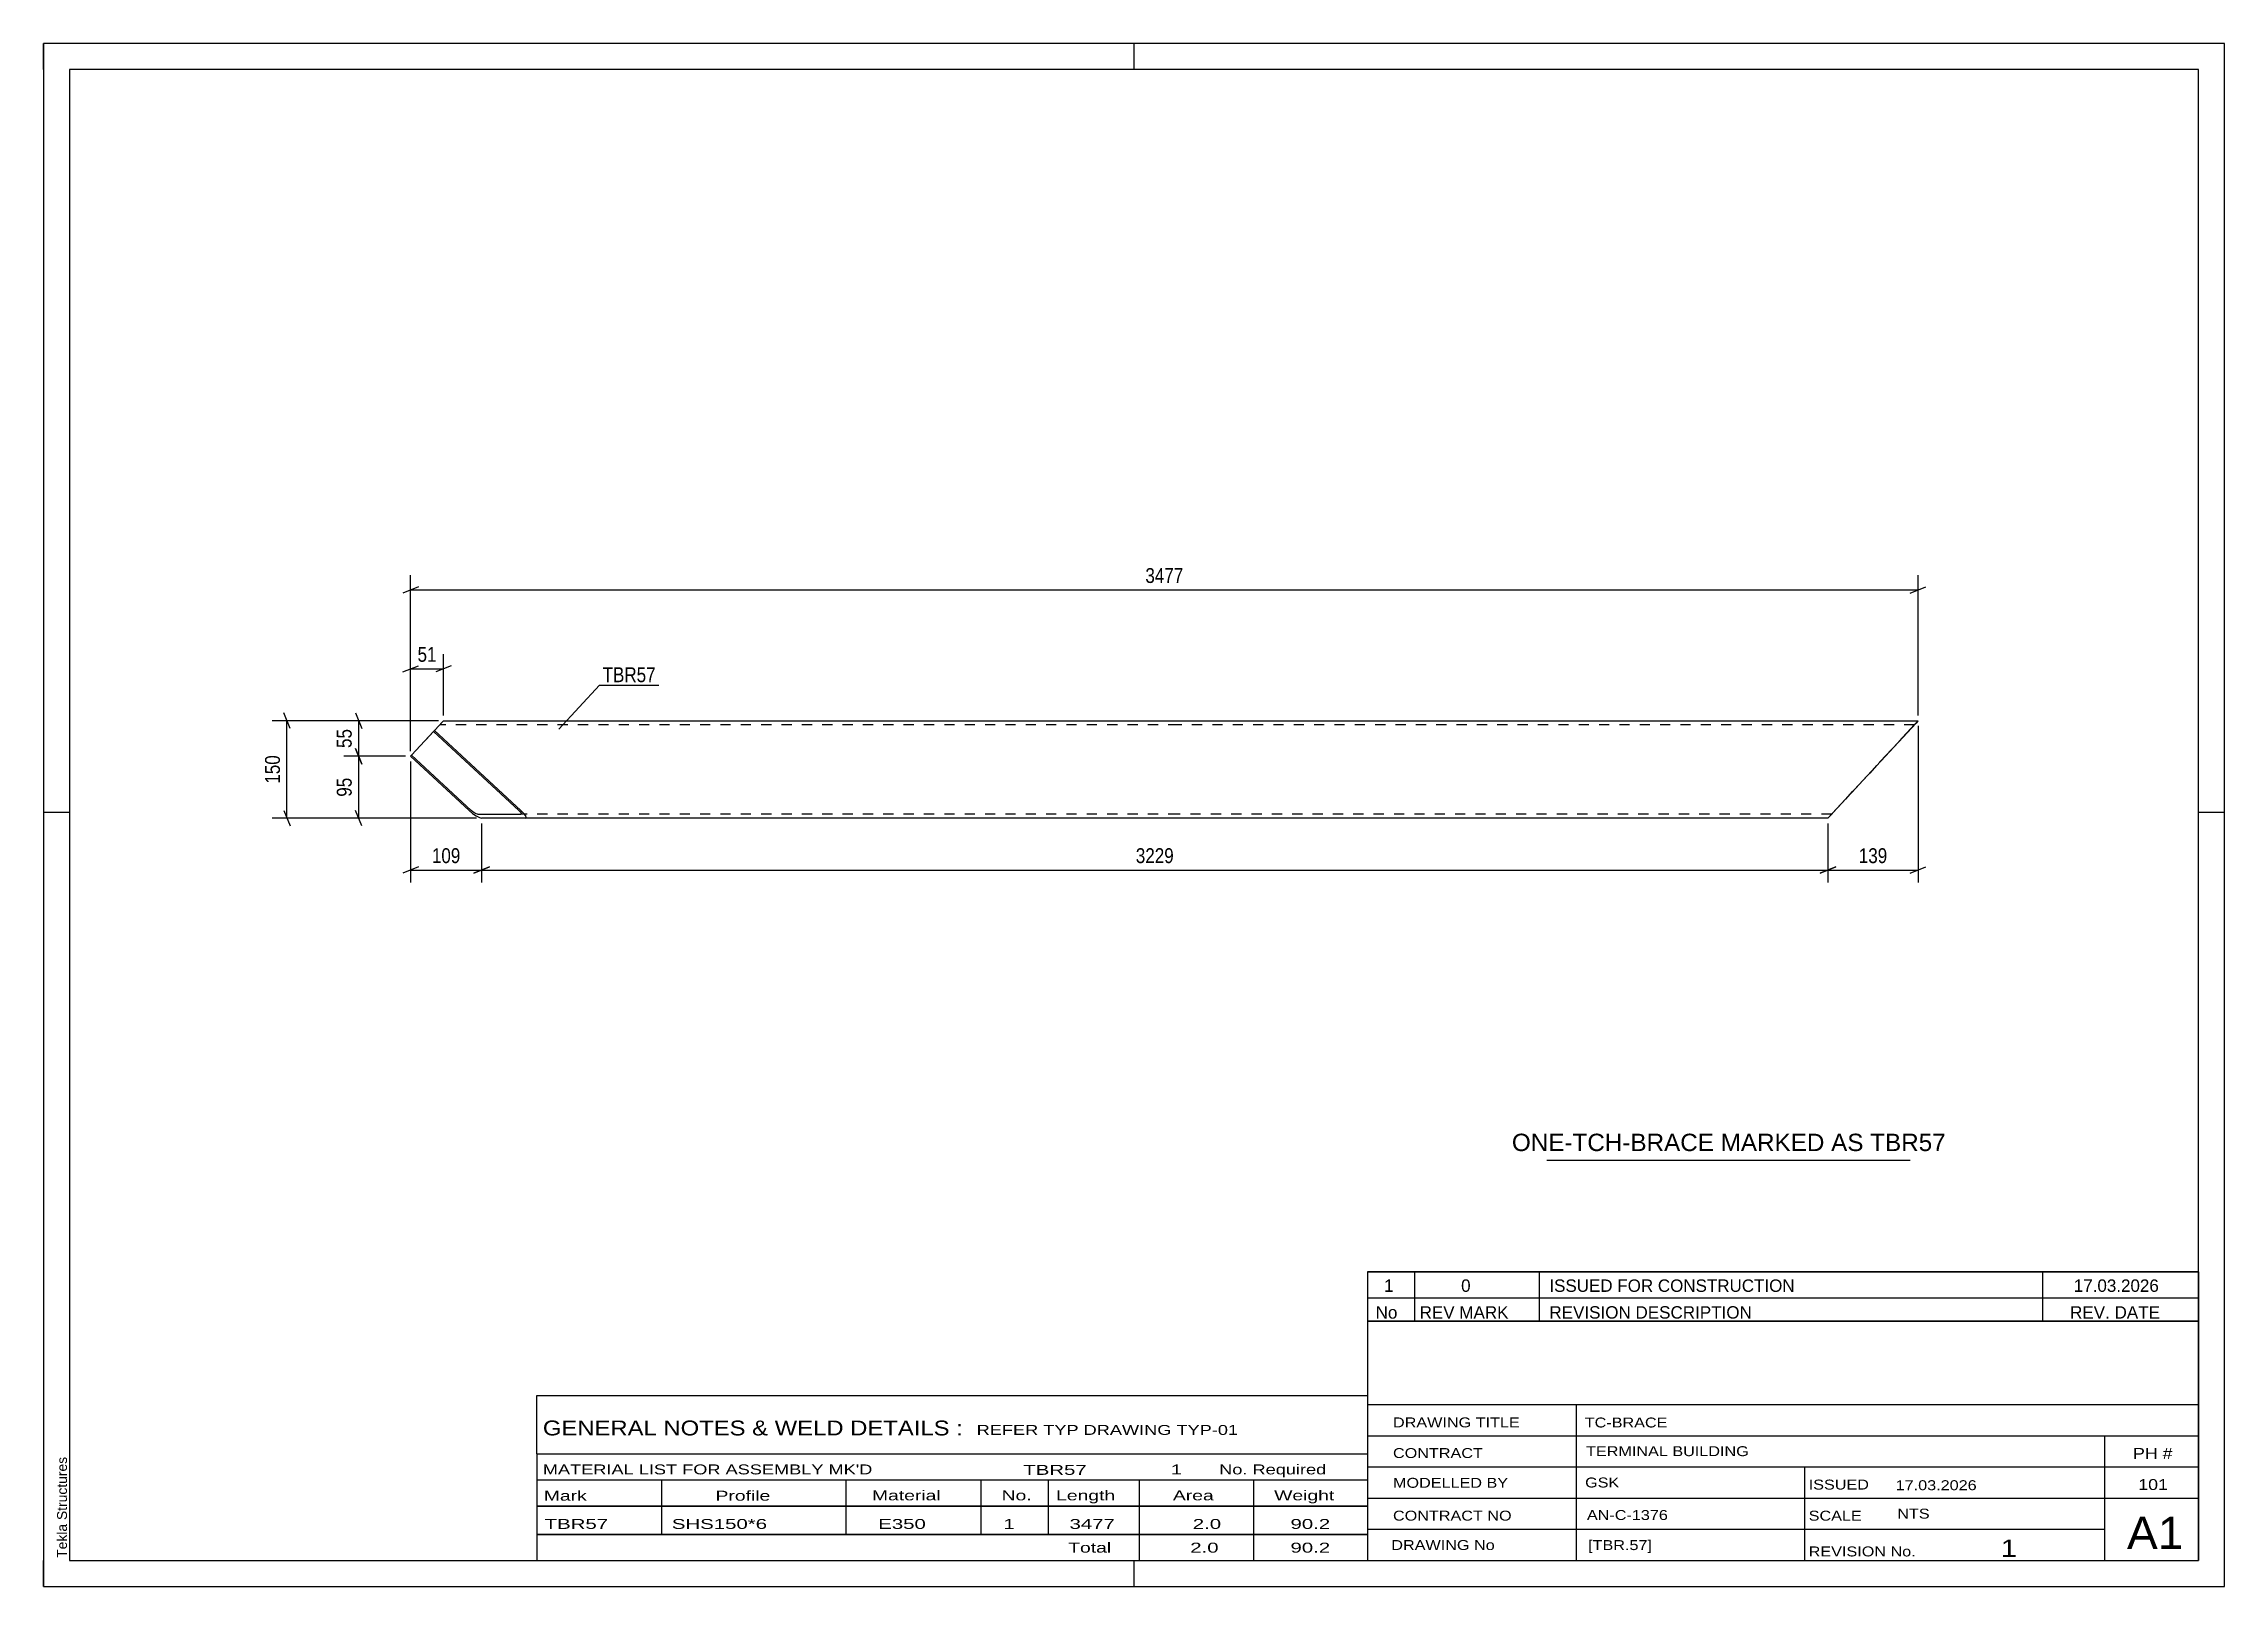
# Model space of a CAD drawing. Header units: millimetres. Extents: x 0 to 420, y 0 to 297.
import ezdxf

# ---------------------------------------------------------------- set-up
doc = ezdxf.new("R2010")
doc.units = ezdxf.units.MM
doc.linetypes.add('DXK_LINE_DOT2', pattern=[3.9198, 1.9599, -1.9599])
doc.styles.add('Arial', font='ARIAL.TTF', dxfattribs={"height": 0.2})
doc.styles.add('Arial Narrow', font='ARIALN.TTF', dxfattribs={"height": 0.2})

# ---------------------------------------------------------------- blocks, each defined once
blk = doc.blocks.new('Unknown-580581135-1349')
at = {"color": 5, "linetype": 'Continuous'}
for p, q in [((420, 297), (0, 297)), ((0, 297), (0, 0)), ((0, 292), (0, 297)), ((210, 292), (210, 297)), ((420, 0), (420, 297)), ((415, 292), (5, 292)), ((5, 292), (5, 5)), ((415, 5), (415, 292)), ((5, 149), (0, 149)), ((420, 149), (415, 149)), ((0, 0), (0, 5)), ((5, 5), (415, 5)), ((210, 0), (210, 5)), ((0, 0), (420, 0))]:
    blk.add_line(p, q, dxfattribs=at)
at = {"color": 174, "linetype": 'Continuous', "style": 'Arial'}
blk.add_text('Tekla Structures', height=1.9102, rotation=90, dxfattribs=at).set_placement((4.5, 5.5))
blk = doc.blocks.new('Part-580581135-1250 - 1164')
at = {"color": 7, "linetype": 'DXK_LINE_DOT2'}
for p, q in [((70.68, 159.81), (76.91, 166.53)), ((75.12, 164.59), (76.32, 165.89)), ((218.55, 165.89), (76.32, 165.89)), ((76.91, 166.53), (77.02, 166.64)), ((360.32, 165.89), (218.65, 165.89)), ((361.01, 166.64), (344.06, 148.33)), ((360.26, 165.84), (344.35, 148.64)), ((344.4, 148.7), (360.32, 165.89)), ((360.26, 165.84), (360.32, 165.89)), ((360.32, 165.89), (360.32, 165.89)), ((218.55, 148.64), (91.94, 148.64)), ((344.35, 148.64), (218.65, 148.64)), ((343.65, 147.89), (343.76, 148.01)), ((343.76, 148.01), (344.06, 148.33)), ((344.35, 148.64), (344.4, 148.7))]:
    blk.add_line(p, q, dxfattribs=at)
at = {"color": 2, "linetype": 'Continuous'}
for p, q in [((70.87, 160), (75.12, 164.59)), ((75.3, 164.79), (75.12, 164.59)), ((91.53, 149.39), (75.12, 164.59)), ((75.3, 164.79), (77.02, 166.64)), ((91.93, 149.39), (75.3, 164.79)), ((77.02, 166.64), (77.02, 166.64)), ((77.02, 166.64), (218.55, 166.64)), ((218.65, 166.64), (361.01, 166.64)), ((360.61, 166.2), (343.65, 147.89)), ((360.91, 166.53), (360.61, 166.2)), ((361.01, 166.64), (360.91, 166.53)), ((361.01, 166.64), (361.01, 166.64)), ((70.87, 160), (70.68, 159.81)), ((81.93, 149.39), (70.68, 159.81)), ((82.33, 149.39), (70.87, 160)), ((81.93, 149.39), (82.61, 148.82)), ((82.67, 149.11), (82.33, 149.39)), ((82.61, 148.82), (83.31, 148.33)), ((83.02, 148.86), (82.67, 149.11)), ((83.33, 148.7), (83.02, 148.86)), ((83.31, 148.33), (83.92, 148.01)), ((83.54, 148.64), (83.33, 148.7)), ((83.54, 148.64), (91.94, 148.64)), ((83.92, 148.01), (84.35, 147.89)), ((218.55, 147.89), (84.35, 147.89)), ((91.53, 149.39), (91.81, 149.11)), ((91.81, 149.11), (91.99, 148.86)), ((92.49, 148.82), (91.93, 149.39)), ((92.03, 148.7), (91.94, 148.64)), ((91.99, 148.86), (92.03, 148.7)), ((92.84, 148.33), (92.49, 148.82)), ((92.75, 147.89), (92.94, 148.01)), ((92.94, 148.01), (92.84, 148.33)), ((343.65, 147.89), (218.65, 147.89)), ((343.65, 147.89), (343.65, 147.89))]:
    blk.add_line(p, q, dxfattribs=at)
blk = doc.blocks.new('StraightDimension-580581135-2091 - 1164')
at = {"color": 7, "linetype": 'Continuous'}
for p, q in [((60.08, 168.14), (61.28, 165.14)), ((76.02, 166.64), (57.83, 166.64)), ((60.68, 159.81), (60.68, 166.64)), ((69.68, 159.81), (57.83, 159.81)), ((61.28, 158.31), (60.08, 161.31))]:
    blk.add_line(p, q, dxfattribs=at)
at = {"color": 0}
blk.add_wipeout([(59.93, 165.65), (55.73, 165.65), (55.73, 160.8), (59.93, 160.8)], dxfattribs=at)
at = {"color": 3, "style": 'Arial Narrow'}
blk.add_text('55', height=2.863, rotation=90.0002, dxfattribs=at).set_placement((59.33, 161.4))
blk = doc.blocks.new('StraightDimension-580581135-2278 - 1164')
at = {"color": 7, "linetype": 'Continuous'}
for p, q in [((69.18, 176.04), (72.18, 177.24)), ((70.68, 160.81), (70.68, 179.49)), ((70.68, 176.64), (77.02, 176.64)), ((78.52, 177.24), (75.52, 176.04)), ((77.02, 167.64), (77.02, 179.49))]:
    blk.add_line(p, q, dxfattribs=at)
at = {"color": 0}
blk.add_wipeout([(76.28, 177.39), (76.28, 181.59), (71.42, 181.59), (71.42, 177.39)], dxfattribs=at)
at = {"color": 3, "style": 'Arial Narrow'}
blk.add_text('51', height=2.863, dxfattribs=at).set_placement((72.02, 177.99))
blk = doc.blocks.new('StraightDimension-580581135-2214 - 1164')
at = {"color": 7, "linetype": 'Continuous'}
for p, q in [((47.46, 165.14), (46.26, 168.14)), ((76.02, 166.64), (44.01, 166.64)), ((46.86, 147.89), (46.86, 166.64)), ((83.35, 147.89), (44.01, 147.89)), ((46.26, 149.39), (47.46, 146.39))]:
    blk.add_line(p, q, dxfattribs=at)
at = {"color": 0}
blk.add_wipeout([(46.11, 160.61), (41.91, 160.61), (41.91, 153.93), (46.11, 153.93)], dxfattribs=at)
at = {"color": 3, "style": 'Arial Narrow'}
blk.add_text('150', height=2.863, rotation=90.0002, dxfattribs=at).set_placement((45.51, 154.53))
blk = doc.blocks.new('StraightDimension-580581135-2293 - 1164')
at = {"color": 7, "linetype": 'Continuous'}
for p, q in [((70.68, 160.81), (70.68, 194.67)), ((361.01, 167.64), (361.01, 194.67)), ((72.18, 192.42), (69.18, 191.22)), ((70.68, 191.82), (361.01, 191.82)), ((359.51, 191.22), (362.51, 192.42))]:
    blk.add_line(p, q, dxfattribs=at)
at = {"color": 0}
blk.add_wipeout([(220.1, 192.57), (220.1, 196.77), (211.59, 196.77), (211.59, 192.57)], dxfattribs=at)
at = {"color": 3, "style": 'Arial Narrow'}
blk.add_text('3477', height=2.863, dxfattribs=at).set_placement((212.19, 193.17))
blk = doc.blocks.new('StraightDimension-580581135-2229 - 1164')
at = {"color": 7, "linetype": 'Continuous'}
for p, q in [((361.01, 165.64), (361.01, 135.49)), ((343.65, 146.89), (343.65, 135.49)), ((345.15, 138.49), (342.15, 137.29)), ((343.65, 137.89), (361.01, 137.89)), ((359.51, 137.29), (362.51, 138.49))]:
    blk.add_line(p, q, dxfattribs=at)
at = {"color": 0}
blk.add_wipeout([(355.67, 138.64), (355.67, 142.84), (348.99, 142.84), (348.99, 138.64)], dxfattribs=at)
at = {"color": 3, "style": 'Arial Narrow'}
blk.add_text('139', height=2.863, dxfattribs=at).set_placement((349.59, 139.24))
blk = doc.blocks.new('StraightDimension-580581135-2092 - 1164')
at = {"color": 7, "linetype": 'Continuous'}
for p, q in [((69.68, 159.81), (57.83, 159.81)), ((60.08, 161.31), (61.28, 158.31)), ((60.68, 147.89), (60.68, 159.81)), ((83.35, 147.89), (57.83, 147.89)), ((61.28, 146.39), (60.08, 149.39))]:
    blk.add_line(p, q, dxfattribs=at)
at = {"color": 0}
blk.add_wipeout([(59.93, 156.28), (55.73, 156.28), (55.73, 151.42), (59.93, 151.42)], dxfattribs=at)
at = {"color": 3, "style": 'Arial Narrow'}
blk.add_text('95', height=2.863, rotation=90.0002, dxfattribs=at).set_placement((59.33, 152.02))
blk = doc.blocks.new('StraightDimension-580581135-2230 - 1164')
at = {"color": 7, "linetype": 'Continuous'}
for p, q in [((84.35, 146.89), (84.35, 135.49)), ((343.65, 146.89), (343.65, 135.49)), ((85.85, 138.49), (82.85, 137.29)), ((84.35, 137.89), (343.65, 137.89)), ((342.15, 137.29), (345.15, 138.49))]:
    blk.add_line(p, q, dxfattribs=at)
at = {"color": 0}
blk.add_wipeout([(218.26, 138.64), (218.26, 142.84), (209.75, 142.84), (209.75, 138.64)], dxfattribs=at)
at = {"color": 3, "style": 'Arial Narrow'}
blk.add_text('3229', height=2.863, dxfattribs=at).set_placement((210.35, 139.24))
blk = doc.blocks.new('StraightDimension-580581135-2231 - 1164')
at = {"color": 7, "linetype": 'Continuous'}
for p, q in [((70.68, 158.81), (70.68, 135.49)), ((84.35, 146.89), (84.35, 135.49)), ((72.18, 138.49), (69.18, 137.29)), ((70.68, 137.89), (84.35, 137.89)), ((82.85, 137.29), (85.85, 138.49))]:
    blk.add_line(p, q, dxfattribs=at)
at = {"color": 0}
blk.add_wipeout([(80.86, 138.64), (80.86, 142.84), (74.18, 142.84), (74.18, 138.64)], dxfattribs=at)
at = {"color": 3, "style": 'Arial Narrow'}
blk.add_text('109', height=2.863, dxfattribs=at).set_placement((74.78, 139.24))
blk = doc.blocks.new('Unknown-580581135-2340')
at = {"color": 7, "linetype": 'Continuous'}
for p, q in [((255, 51.05), (255, 5)), ((255, 51.05), (415, 51.05)), ((415, 51), (415, 5)), ((255, 35), (415, 35)), ((295.14, 35), (295.14, 5)), ((255, 29), (415, 29)), ((397, 5.05), (397, 29.05)), ((255, 23), (415, 23)), ((339.14, 23), (339.14, 5)), ((255, 17), (415, 17)), ((255, 11), (397, 11)), ((255, 5), (415, 5))]:
    blk.add_line(p, q, dxfattribs=at)
at = {"color": 7, "style": 'Arial Narrow'}
for s, height, width, p in [('DRAWING TITLE', 1.9089, 1.425378, (259.88, 30.61)), ('TC-BRACE', 1.909, 1.425378, (296.81, 30.59)), ('CONTRACT', 1.909, 1.425378, (259.88, 24.71)), ('TERMINAL BUILDING', 1.9089, 1.425378, (297.06, 25.07)), ('MODELLED BY', 1.9089, 1.425378, (259.88, 18.98)), ('GSK', 1.909, 1.425378, (296.88, 19.04)), ('ISSUED', 1.909, 1.425378, (339.94, 18.64)), ('17.03.2026', 1.909, 1.425378, (356.69, 18.52)), ('CONTRACT NO', 1.9089, 1.425378, (259.88, 12.66)), ('AN-C-1376', 1.909, 1.425378, (297.23, 12.78)), ('SCALE', 1.909, 1.425378, (339.94, 12.65)), ('A1', 6.204, 1.25, (401.24, 7.2)), ('DRAWING No', 1.909, 1.425378, (259.56, 7)), ('[TBR.57]', 1.909, 1.425378, (297.46, 6.99)), ('1', 3.34, 1.5, (376.91, 5.68)), ('REVISION No.', 1.9089, 1.425378, (339.94, 5.77))]:
    blk.add_text(s, height=height, dxfattribs=dict(at, width=width)).set_placement(p)
at = {"color": 7, "linetype": 'Continuous', "style": 'Arial Narrow'}
for s, height, width, p in [('PH #', 2.1, 1.42538, (402.4, 24.55)), ('101', 2.1, 1.42538, (403.41, 18.55)), ('NTS', 1.909, 1.425378, (357, 13.05))]:
    blk.add_text(s, height=height, dxfattribs=dict(at, width=width)).set_placement(p)
blk = doc.blocks.new('Unknown-580581135-2341')
at = {"color": 7, "linetype": 'Continuous'}
for p, q in [((255, 60.55), (415, 60.55)), ((415, 60.55), (255, 60.55)), ((255, 60.55), (255, 55.55)), ((264, 60.55), (264, 55.55)), ((288, 60.55), (288, 55.55)), ((385, 60.55), (385, 55.55)), ((415, 60.55), (415, 55.55)), ((255, 55.55), (415, 55.55)), ((255, 55.55), (255, 51.05)), ((255, 55.55), (415, 55.55)), ((264, 55.55), (264, 51.05)), ((288, 55.55), (288, 51.05)), ((385, 55.55), (385, 51.05)), ((415, 55.55), (415, 51.05)), ((415, 51.05), (255, 51.05))]:
    blk.add_line(p, q, dxfattribs=at)
at = {"color": 7, "linetype": 'Continuous', "style": 'Arial Narrow'}
for s, height, width, p in [('1', 2.39, 1.196471, (258.16, 56.7)), ('0', 2.39, 1.196471, (273, 56.7)), ('ISSUED FOR CONSTRUCTION', 2.3861, 1.196471, (290, 56.7)), ('17.03.2026', 2.386, 1.196471, (391, 56.7)), ('No', 2.386, 1.2, (256.54, 51.55)), ('REV MARK', 2.386, 1.2, (265, 51.55)), ('REVISION DESCRIPTION', 2.3861, 1.2, (290, 51.55)), ('REV. DATE', 2.386, 1.2, (390.28, 51.55))]:
    blk.add_text(s, height=height, dxfattribs=dict(at, width=width)).set_placement(p)
blk = doc.blocks.new('Unknown-580581135-2342')
at = {"color": 7, "linetype": 'Continuous'}
for p, q in [((95, 36.75), (255, 36.75)), ((95, 25.5), (95, 36.75)), ((255, 36.75), (255, 25.5)), ((95, 25.5), (255, 25.5)), ((95, 25.5), (95, 20.5)), ((255, 25.5), (255, 20.5)), ((95, 20.5), (255, 20.5)), ((95, 20.5), (95, 15.5)), ((119, 20.5), (119, 15.5)), ((154.5, 20.5), (154.5, 15.5)), ((180.5, 20.5), (180.5, 15.5)), ((193.5, 20.5), (193.5, 15.5)), ((211, 20.5), (211, 15.5)), ((233, 20.5), (233, 15.5)), ((255, 20.5), (255, 15.5)), ((95, 15.5), (255, 15.5)), ((95, 15.45), (95, 10.05)), ((95, 15.45), (255, 15.45)), ((119, 15.5), (119, 10)), ((154.5, 15.5), (154.5, 10)), ((180.5, 15.5), (180.5, 10)), ((193.5, 15.5), (193.5, 10)), ((211, 15.5), (211, 10)), ((233, 15.5), (233, 10)), ((255, 15.45), (255, 10.05)), ((95, 10.05), (255, 10.05)), ((95, 10), (255, 10)), ((95, 10), (95, 5)), ((211, 10), (211, 5)), ((233, 10), (233, 5)), ((255, 10), (255, 5)), ((95, 5), (255, 5))]:
    blk.add_line(p, q, dxfattribs=at)
at = {"color": 7, "style": 'Arial Narrow'}
for s, height, width, p in [('GENERAL NOTES & WELD DETAILS :', 2.8633, 1.4, (96.15, 29.06)), ('REFER TYP DRAWING TYP-01', 1.9089, 1.6, (179.7, 29.16)), ("MATERIAL LIST FOR ASSEMBLY MK'D", 1.9089, 1.6, (96.15, 21.56)), ('TBR57', 1.909, 1.794707, (188.68, 21.47)), ('1', 1.91, 1.794707, (217.08, 21.56)), ('No. Required', 1.9089, 1.6, (226.41, 21.56)), ('Mark', 1.909, 1.7, (96.34, 16.5)), ('Profile', 1.909, 1.7, (129.41, 16.5)), ('Material', 1.909, 1.7, (159.54, 16.56)), ('No.', 1.909, 1.7, (184.5, 16.56)), ('Length', 1.909, 1.7, (195, 16.56)), ('Area', 1.909, 1.7, (217.5, 16.56)), ('Weight', 1.909, 1.7, (237, 16.56))]:
    blk.add_text(s, height=height, dxfattribs=dict(at, width=width)).set_placement(p)
at = {"color": 7, "linetype": 'Continuous', "style": 'Arial Narrow'}
for s, height, width, p in [('TBR57', 1.909, 1.794707, (96.5, 11.06)), ('SHS150*6', 1.909, 1.794707, (121, 11.06)), ('E350', 1.909, 1.794707, (160.74, 11.06)), ('1', 1.91, 1.794707, (184.86, 11.06)), ('3477', 1.909, 1.794707, (197.58, 11.06)), ('2.0', 1.909, 1.794707, (221.32, 11.06)), ('90.2', 1.909, 1.794707, (240.14, 11.06)), ('Total', 1.909, 1.7, (197.33, 6.5)), ('2.0', 1.909, 1.794707, (220.83, 6.5)), ('90.2', 1.909, 1.794707, (240.14, 6.5))]:
    blk.add_text(s, height=height, dxfattribs=dict(at, width=width)).set_placement(p)
blk = doc.blocks.new('Unknown-580581135-2343')
at = {"color": 7, "linetype": 'Continuous'}
blk.add_line((289.5, 82.05), (359.5, 82.05), dxfattribs=at)
at = {"color": 7, "style": 'Arial'}
blk.add_text('ONE-TCH-BRACE MARKED AS TBR57', height=3.3428, dxfattribs=at).set_placement((282.78, 83.8))
blk = doc.blocks.new('Mark-580581135-1310 - 1164')
at = {"color": 0}
blk.add_wipeout([(117.89, 174.07), (117.89, 177.07), (107.66, 177.07), (107.66, 174.07)], dxfattribs=at)
blk.add_wipeout([(117.89, 174.07), (117.89, 177.07), (107.66, 177.07), (107.66, 174.07)], dxfattribs=at)
at = {"color": 30, "linetype": 'Continuous'}
for p, q in [((99.2, 165.04), (107.06, 173.47)), ((107.06, 173.47), (118.49, 173.47))]:
    blk.add_line(p, q, dxfattribs=at)
at = {"color": 3, "style": 'Arial Narrow'}
blk.add_text('TBR57', height=2.863, dxfattribs=at).set_placement((107.66, 174.07))

msp = doc.modelspace()

# ---------------------------------------------------------------- block references
for name in ['Unknown-580581135-1349', 'Part-580581135-1250 - 1164', 'Unknown-580581135-2343', 'Unknown-580581135-2341', 'Unknown-580581135-2340', 'Unknown-580581135-2342']:
    msp.add_blockref(name, (0, 0))

# ---------------------------------------------------------------- next in the draw order: block references
msp.add_blockref('StraightDimension-580581135-2091 - 1164', (0, 0))

# ---------------------------------------------------------------- next in the draw order: block references
msp.add_blockref('StraightDimension-580581135-2278 - 1164', (0, 0))

# ---------------------------------------------------------------- next in the draw order: block references
msp.add_blockref('StraightDimension-580581135-2214 - 1164', (0, 0))

# ---------------------------------------------------------------- next in the draw order: block references
msp.add_blockref('StraightDimension-580581135-2293 - 1164', (0, 0))

# ---------------------------------------------------------------- next in the draw order: block references
for name in ['Mark-580581135-1310 - 1164', 'StraightDimension-580581135-2229 - 1164', 'StraightDimension-580581135-2092 - 1164']:
    msp.add_blockref(name, (0, 0))

# ---------------------------------------------------------------- next in the draw order: block references
msp.add_blockref('StraightDimension-580581135-2230 - 1164', (0, 0))

# ---------------------------------------------------------------- next in the draw order: block references
msp.add_blockref('StraightDimension-580581135-2231 - 1164', (0, 0))

doc.saveas('drawing.dxf')
